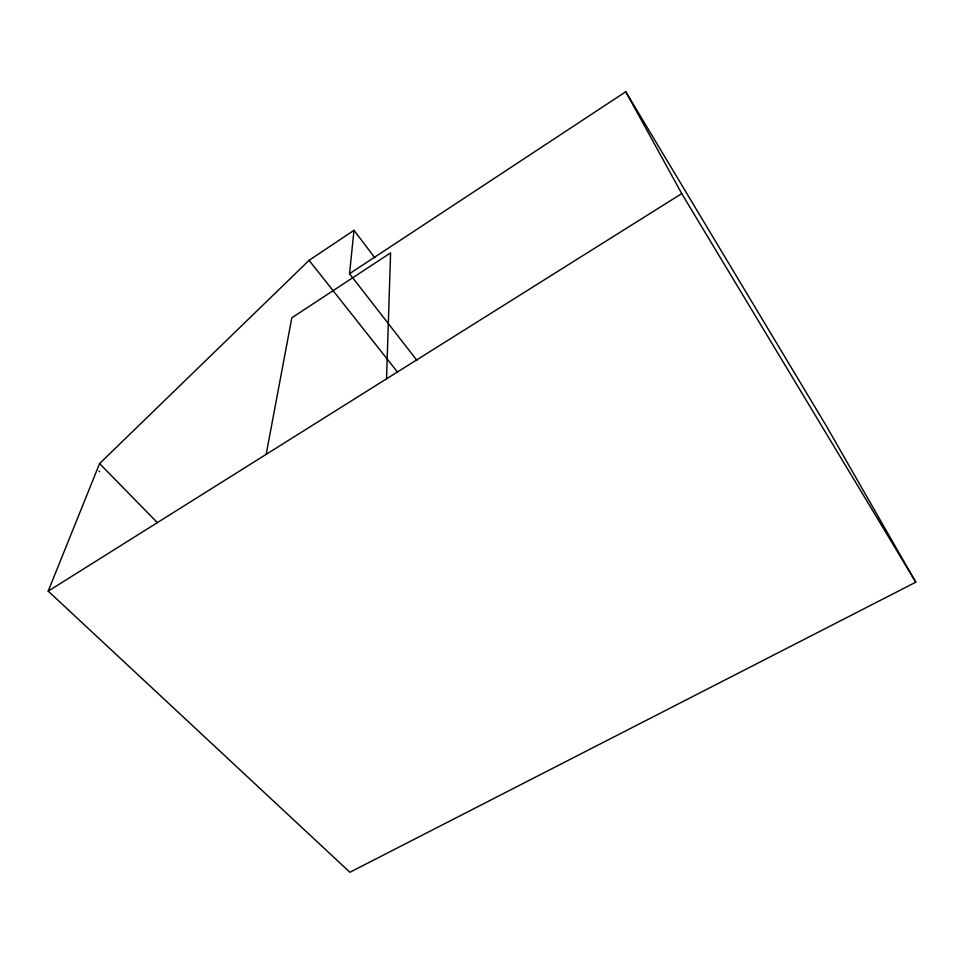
<?xml version="1.0" encoding="UTF-8"?>
<svg xmlns="http://www.w3.org/2000/svg" width="964" height="964" viewBox="0 0 964 964"><rect width="100%" height="100%" fill="white"/><g stroke="black" fill="none" stroke-linecap="round" stroke-linejoin="round"><path stroke-width="1.45" d="M386.528 378.84L390.601 252.869L291.827 317.795L266.16 454.369M349.534 273.716L353.981 230.312L309.083 260.328L99.581 463.576L48.2 591.125L349.908 872.263L915.8 582.196L826.654 426.51L625.769 91.737L349.534 273.716L416.918 360.367M48.2 591.125L681.729 193.607L625.769 91.737M99.581 463.576L157.409 522.693M99.015 471.083L99.641 471.782M309.083 260.328L397.554 372.128M353.981 230.312L374.863 257.774M681.729 193.607L915.8 582.196"/></g></svg>
